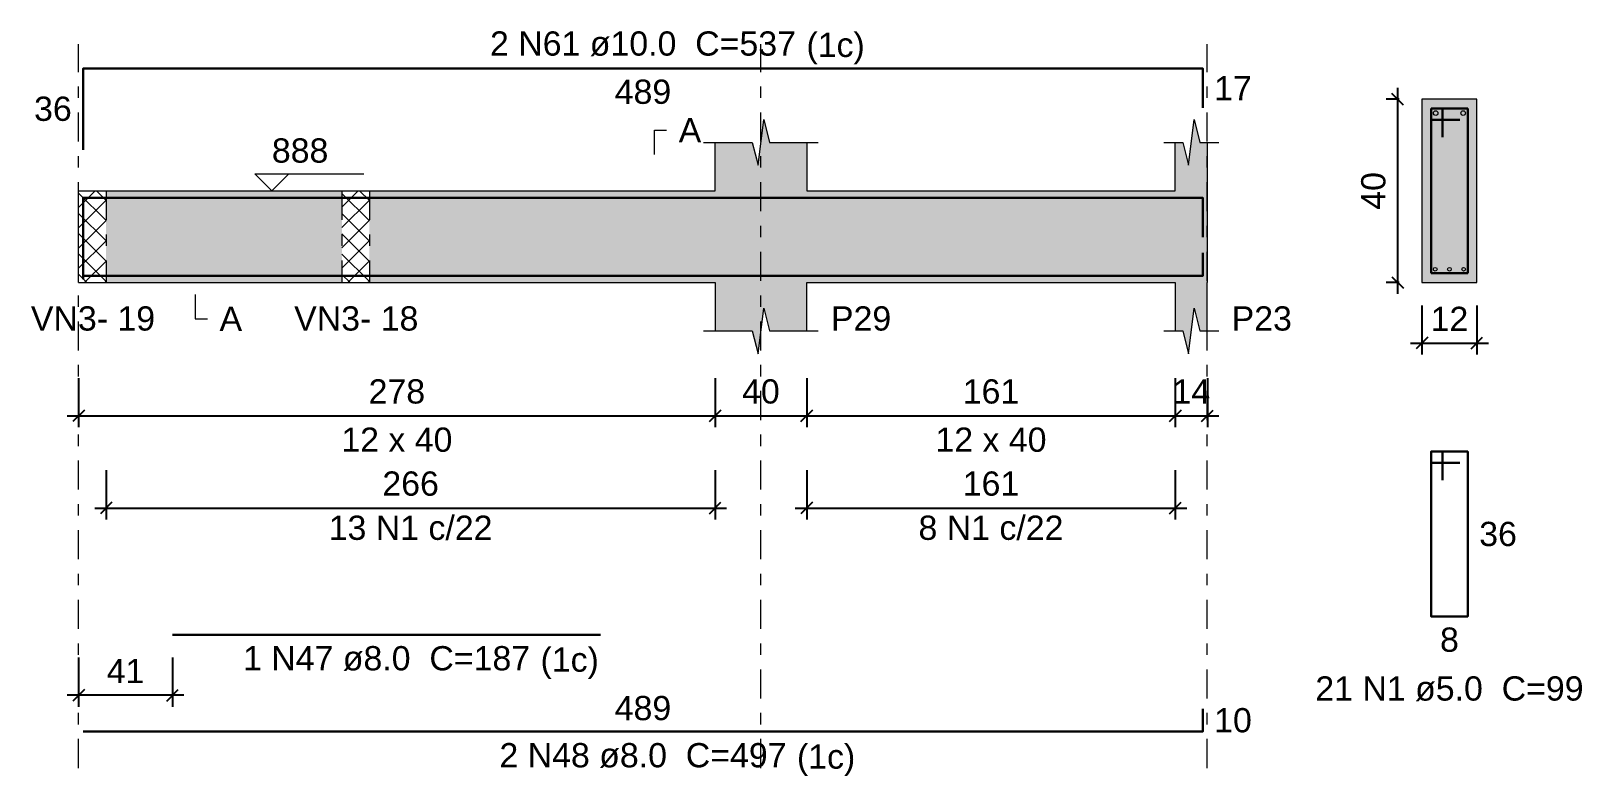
# Model space of a CAD drawing. Header units: millimetres. Extents: x -8 to 605, y -494 to 220.
# Drawn here: x 364.53 to 378.08, y -475.29 to -468.78 of the extents above; entities that cross this region are included whole.
import ezdxf

# ---------------------------------------------------------------- set-up
doc = ezdxf.new("R2010")
doc.units = ezdxf.units.MM
doc.header["$MEASUREMENT"] = 0
doc.linetypes.add('DASHDOT', pattern=[2.54, 1.27, -0.635, 0, -0.635])
doc.linetypes.add('NULL', pattern=[0])
for name, color, linetype, lineweight in [('Descrição da armadura', 7, 'Continuous', 0), ('DT-Barras na forma', 7, 'Continuous', 30), ('DT-Barras no corte', 5, 'Continuous', 5), ('DT-Barras rebatidas', 7, 'Continuous', 30), ('DT-Cotas', 7, 'Continuous', 5), ('DT-Forma', 5, 'Continuous', 5), ('DT-Hachura forma vigas', 252, 'Continuous', 5), ('DT-Hachura intersecção vigas', 9, 'Continuous', 5), ('DT-Hachura seção vigas', 252, 'Continuous', 5), ('DT-Pontilhado', 9, 'DASHDOT', 5), ('DT-Textos', 7, 'Continuous', 5), ('Textos armaduras', 7, 'Continuous', 0)]:
    doc.layers.add(name, color=color, linetype=linetype, lineweight=lineweight)
doc.styles.add('Arial', font='arial.ttf')
doc.dimstyles.new('UM_25.000000', dxfattribs={"dimtxt": 0.18, "dimasz": 0.1, "dimexe": 0.1, "dimexo": 0.2, "dimgap": 0, "dimtad": 1, "dimtih": 1, "dimtoh": 1, "dimdec": 1, "dimlfac": 25, "dimzin": 0, "dimdsep": 46, "dimtxsty": 'Standard', "dimcen": 0.09, "dimdle": 0.1, "dimadec": 1, "dimazin": 2, "dimtfac": 1, "dimtdec": 4, "dimtofl": 0, "dimtmove": 0, "dimatfit": 3, "dimfxl": 1, "dimtolj": 1, "dimarcsym": 0})
doc.dimstyles.new('UM_50.000000', dxfattribs={"dimtxt": 0.18, "dimasz": 0.1, "dimexe": 0.1, "dimexo": 0.2, "dimgap": 0, "dimtad": 1, "dimtih": 1, "dimtoh": 1, "dimdec": 1, "dimlfac": 50, "dimzin": 0, "dimdsep": 46, "dimtxsty": 'Standard', "dimcen": 0.09, "dimdle": 0.1, "dimadec": 1, "dimazin": 2, "dimtfac": 1, "dimtdec": 4, "dimtofl": 0, "dimtmove": 0, "dimatfit": 3, "dimfxl": 1, "dimtolj": 1, "dimarcsym": 0})
pattern_1 = [(45, (353.43051, -485.02144), (-0.08838835, 0.08838835), []), (135, (353.43051, -485.02144), (-0.08838835, -0.08838835), [])]

# ---------------------------------------------------------------- blocks, each defined once
blk = doc.blocks.new('_Oblique')
at = {"color": 0, "linetype": 'ByBlock', "lineweight": -2}
blk.add_line((-0.5, -0.5), (0.5, 0.5), dxfattribs=at)
blk = doc.blocks.new('*D5018')
at = {"layer": 'Defpoints', "color": 0, "transparency": 16777216}
for p in [(364.947, -471.613), (370.507, -471.613), (370.507, -472.143)]:
    blk.add_point(p, dxfattribs=at)
at = {"layer": 'DT-Cotas', "color": 0, "lineweight": -2, "transparency": 16777216}
for p, q in [((364.947, -471.813), (364.947, -472.243)), ((370.507, -471.813), (370.507, -472.243)), ((364.847, -472.143), (370.607, -472.143))]:
    blk.add_line(p, q, dxfattribs=at)
at = {"layer": 'DT-Cotas', "color": 0, "lineweight": -2, "transparency": 16777216, "xscale": 0.1, "yscale": 0.1, "zscale": 0.1, "rotation": 180}
blk.add_blockref('_Oblique', (364.947, -472.143), dxfattribs=at)
at = {"layer": 'DT-Cotas', "color": 0, "lineweight": -2, "transparency": 16777216, "xscale": 0.1, "yscale": 0.1, "zscale": 0.1}
blk.add_blockref('_Oblique', (370.507, -472.143), dxfattribs=at)
at = {"layer": 'DT-Cotas', "color": 7, "transparency": 16777216, "insert": (367.727, -471.931), "char_height": 0.2118, "attachment_point": 5, "style": 'Arial'}
blk.add_mtext('\\A1;278', dxfattribs=at)
blk = doc.blocks.new('*D5019')
at = {"layer": 'Defpoints', "color": 0, "transparency": 16777216}
for p in [(370.507, -471.613), (371.307, -471.613), (371.307, -472.143)]:
    blk.add_point(p, dxfattribs=at)
at = {"layer": 'DT-Cotas', "color": 0, "lineweight": -2, "transparency": 16777216}
for p, q in [((370.507, -471.813), (370.507, -472.243)), ((371.307, -471.813), (371.307, -472.243)), ((370.407, -472.143), (371.407, -472.143))]:
    blk.add_line(p, q, dxfattribs=at)
at = {"layer": 'DT-Cotas', "color": 0, "lineweight": -2, "transparency": 16777216, "xscale": 0.1, "yscale": 0.1, "zscale": 0.1, "rotation": 180}
blk.add_blockref('_Oblique', (370.507, -472.143), dxfattribs=at)
at = {"layer": 'DT-Cotas', "color": 0, "lineweight": -2, "transparency": 16777216, "xscale": 0.1, "yscale": 0.1, "zscale": 0.1}
blk.add_blockref('_Oblique', (371.307, -472.143), dxfattribs=at)
at = {"layer": 'DT-Cotas', "color": 7, "transparency": 16777216, "insert": (370.907, -471.931), "char_height": 0.2118, "attachment_point": 5, "rotation": 0.0057, "style": 'Arial'}
blk.add_mtext('\\A1;40', dxfattribs=at)
blk = doc.blocks.new('*D5020')
at = {"layer": 'Defpoints', "color": 0, "transparency": 16777216}
for p in [(371.307, -471.613), (374.527, -471.613), (374.527, -472.143)]:
    blk.add_point(p, dxfattribs=at)
at = {"layer": 'DT-Cotas', "color": 0, "lineweight": -2, "transparency": 16777216}
for p, q in [((371.307, -471.813), (371.307, -472.243)), ((374.527, -471.813), (374.527, -472.243)), ((371.207, -472.143), (374.627, -472.143))]:
    blk.add_line(p, q, dxfattribs=at)
at = {"layer": 'DT-Cotas', "color": 0, "lineweight": -2, "transparency": 16777216, "xscale": 0.1, "yscale": 0.1, "zscale": 0.1, "rotation": 180}
blk.add_blockref('_Oblique', (371.307, -472.143), dxfattribs=at)
at = {"layer": 'DT-Cotas', "color": 0, "lineweight": -2, "transparency": 16777216, "xscale": 0.1, "yscale": 0.1, "zscale": 0.1}
blk.add_blockref('_Oblique', (374.527, -472.143), dxfattribs=at)
at = {"layer": 'DT-Cotas', "color": 7, "transparency": 16777216, "insert": (372.917, -471.931), "char_height": 0.2118, "attachment_point": 5, "rotation": 0.0057, "style": 'Arial'}
blk.add_mtext('\\A1;161', dxfattribs=at)
blk = doc.blocks.new('*D5021')
at = {"layer": 'Defpoints', "color": 0, "transparency": 16777216}
for p in [(374.527, -471.613), (374.807, -471.613), (374.807, -472.143)]:
    blk.add_point(p, dxfattribs=at)
at = {"layer": 'DT-Cotas', "color": 0, "lineweight": -2, "transparency": 16777216}
for p, q in [((374.527, -471.813), (374.527, -472.243)), ((374.807, -471.813), (374.807, -472.243)), ((374.427, -472.143), (374.907, -472.143))]:
    blk.add_line(p, q, dxfattribs=at)
at = {"layer": 'DT-Cotas', "color": 0, "lineweight": -2, "transparency": 16777216, "xscale": 0.1, "yscale": 0.1, "zscale": 0.1, "rotation": 180}
blk.add_blockref('_Oblique', (374.527, -472.143), dxfattribs=at)
at = {"layer": 'DT-Cotas', "color": 0, "lineweight": -2, "transparency": 16777216, "xscale": 0.1, "yscale": 0.1, "zscale": 0.1}
blk.add_blockref('_Oblique', (374.807, -472.143), dxfattribs=at)
at = {"layer": 'DT-Cotas', "color": 7, "transparency": 16777216, "insert": (374.667, -471.931), "char_height": 0.2118, "attachment_point": 5, "rotation": 0.0057, "style": 'Arial'}
blk.add_mtext('\\A1;14', dxfattribs=at)
blk = doc.blocks.new('*D5022')
at = {"layer": 'Defpoints', "color": 0, "transparency": 16777216}
for p in [(364.947, -474.055), (365.767, -474.055), (364.947, -474.584)]:
    blk.add_point(p, dxfattribs=at)
at = {"layer": 'DT-Cotas', "color": 0, "lineweight": -2, "transparency": 16777216}
for p, q in [((364.947, -474.255), (364.947, -474.684)), ((365.767, -474.255), (365.767, -474.684)), ((365.867, -474.584), (364.847, -474.584))]:
    blk.add_line(p, q, dxfattribs=at)
at = {"layer": 'DT-Cotas', "color": 0, "lineweight": -2, "transparency": 16777216, "xscale": 0.1, "yscale": 0.1, "zscale": 0.1, "rotation": 180}
blk.add_blockref('_Oblique', (364.947, -474.584), dxfattribs=at)
at = {"layer": 'DT-Cotas', "color": 0, "lineweight": -2, "transparency": 16777216, "xscale": 0.1, "yscale": 0.1, "zscale": 0.1}
blk.add_blockref('_Oblique', (365.767, -474.584), dxfattribs=at)
at = {"layer": 'DT-Cotas', "color": 7, "transparency": 16777216, "insert": (365.357, -474.372), "char_height": 0.2118, "attachment_point": 5, "rotation": 0.0057, "style": 'Arial'}
blk.add_mtext('\\A1;41', dxfattribs=at)
blk = doc.blocks.new('*D5023')
at = {"layer": 'Defpoints', "color": 0, "transparency": 16777216}
for p in [(376.47, -469.378), (376.682, -469.378), (376.682, -470.978)]:
    blk.add_point(p, dxfattribs=at)
at = {"layer": 'DT-Cotas', "color": 0, "lineweight": -2, "transparency": 16777216}
for p, q in [((376.47, -471.078), (376.47, -469.278)), ((376.482, -469.378), (376.37, -469.378)), ((376.482, -470.978), (376.37, -470.978))]:
    blk.add_line(p, q, dxfattribs=at)
at = {"layer": 'DT-Cotas', "color": 0, "lineweight": -2, "transparency": 16777216, "xscale": 0.1, "yscale": 0.1, "zscale": 0.1}
for p, rotation in [((376.47, -469.378), 90), ((376.47, -470.978), 270)]:
    blk.add_blockref('_Oblique', p, dxfattribs=dict(at, rotation=rotation))
at = {"layer": 'DT-Cotas', "color": 7, "transparency": 16777216, "insert": (376.258, -470.178), "char_height": 0.2118, "attachment_point": 5, "rotation": 90, "style": 'Arial'}
blk.add_mtext('\\A1;40', dxfattribs=at)
blk = doc.blocks.new('*D5024')
at = {"layer": 'Defpoints', "color": 0, "transparency": 16777216}
for p in [(376.682, -470.978), (377.162, -470.978), (377.162, -471.507)]:
    blk.add_point(p, dxfattribs=at)
at = {"layer": 'DT-Cotas', "color": 0, "lineweight": -2, "transparency": 16777216}
for p, q in [((376.682, -471.178), (376.682, -471.607)), ((377.162, -471.178), (377.162, -471.607)), ((376.582, -471.507), (377.262, -471.507))]:
    blk.add_line(p, q, dxfattribs=at)
at = {"layer": 'DT-Cotas', "color": 0, "lineweight": -2, "transparency": 16777216, "xscale": 0.1, "yscale": 0.1, "zscale": 0.1, "rotation": 180}
blk.add_blockref('_Oblique', (376.682, -471.507), dxfattribs=at)
at = {"layer": 'DT-Cotas', "color": 0, "lineweight": -2, "transparency": 16777216, "xscale": 0.1, "yscale": 0.1, "zscale": 0.1}
blk.add_blockref('_Oblique', (377.162, -471.507), dxfattribs=at)
at = {"layer": 'DT-Cotas', "color": 7, "transparency": 16777216, "insert": (376.922, -471.296), "char_height": 0.2118, "attachment_point": 5, "rotation": 0.0057, "style": 'Arial'}
blk.add_mtext('\\A1;12', dxfattribs=at)
blk = doc.blocks.new('*D5025')
at = {"layer": 'Defpoints', "color": 0, "transparency": 16777216}
for p in [(365.187, -472.418), (370.507, -472.418), (370.507, -472.948)]:
    blk.add_point(p, dxfattribs=at)
at = {"layer": 'DT-Cotas', "color": 0, "lineweight": -2, "transparency": 16777216}
for p, q in [((365.187, -472.618), (365.187, -473.048)), ((370.507, -472.618), (370.507, -473.048)), ((365.087, -472.948), (370.607, -472.948))]:
    blk.add_line(p, q, dxfattribs=at)
at = {"layer": 'DT-Cotas', "color": 0, "lineweight": -2, "transparency": 16777216, "xscale": 0.1, "yscale": 0.1, "zscale": 0.1, "rotation": 180}
blk.add_blockref('_Oblique', (365.187, -472.948), dxfattribs=at)
at = {"layer": 'DT-Cotas', "color": 0, "lineweight": -2, "transparency": 16777216, "xscale": 0.1, "yscale": 0.1, "zscale": 0.1}
blk.add_blockref('_Oblique', (370.507, -472.948), dxfattribs=at)
at = {"layer": 'DT-Cotas', "color": 7, "transparency": 16777216, "insert": (367.847, -472.736), "char_height": 0.2118, "attachment_point": 5, "style": 'Arial'}
blk.add_mtext('\\A1;266', dxfattribs=at)
blk = doc.blocks.new('*D5026')
at = {"layer": 'Defpoints', "color": 0, "transparency": 16777216}
for p in [(371.307, -472.418), (374.527, -472.418), (374.527, -472.948)]:
    blk.add_point(p, dxfattribs=at)
at = {"layer": 'DT-Cotas', "color": 0, "lineweight": -2, "transparency": 16777216}
for p, q in [((371.307, -472.618), (371.307, -473.048)), ((374.527, -472.618), (374.527, -473.048)), ((371.207, -472.948), (374.627, -472.948))]:
    blk.add_line(p, q, dxfattribs=at)
at = {"layer": 'DT-Cotas', "color": 0, "lineweight": -2, "transparency": 16777216, "xscale": 0.1, "yscale": 0.1, "zscale": 0.1, "rotation": 180}
blk.add_blockref('_Oblique', (371.307, -472.948), dxfattribs=at)
at = {"layer": 'DT-Cotas', "color": 0, "lineweight": -2, "transparency": 16777216, "xscale": 0.1, "yscale": 0.1, "zscale": 0.1}
blk.add_blockref('_Oblique', (374.527, -472.948), dxfattribs=at)
at = {"layer": 'DT-Cotas', "color": 7, "transparency": 16777216, "insert": (372.917, -472.736), "char_height": 0.2118, "attachment_point": 5, "rotation": 0.0057, "style": 'Arial'}
blk.add_mtext('\\A1;161', dxfattribs=at)

msp = doc.modelspace()

# ---------------------------------------------------------------- hatches: boundary and pattern name
at = {"layer": 'DT-Hachura forma vigas', "linetype": 'Continuous'}
for points in [[(374.8067, -471.4015), (374.8067, -470.9779), (374.8067, -470.1779), (374.8067, -469.7543), (374.7417, -469.7543), (374.6917, -469.5543), (374.6417, -469.9543), (374.5917, -469.7543), (374.5267, -469.7543), (374.5267, -470.1779), (371.3069, -470.1779), (371.3069, -469.7543), (370.9819, -469.7543), (370.9319, -469.5543), (370.8819, -469.9543), (370.8319, -469.7543), (370.5069, -469.7543), (370.5069, -470.1779), (367.4869, -470.1779), (367.4869, -470.9779), (370.5069, -470.9779), (370.5069, -471.4015), (370.8319, -471.4015), (370.8819, -471.6015), (370.9319, -471.2015), (370.9819, -471.4015), (371.3069, -471.4015), (371.3069, -470.9779), (374.5267, -470.9779), (374.5267, -471.4015), (374.5917, -471.4015), (374.6417, -471.6015), (374.6917, -471.2015), (374.7417, -471.4015), (374.8067, -471.4015)], [(365.1867, -470.9779), (367.2469, -470.9779), (367.2469, -470.1779), (365.1867, -470.1779), (365.1867, -470.9779)]]:
    msp.add_hatch(color=252, dxfattribs=at).paths.add_polyline_path(points)
at = {"layer": 'DT-Hachura intersecção vigas', "linetype": 'Continuous'}
h = msp.add_hatch(dxfattribs=at)
h.set_pattern_fill('ANSI37', color=9, style=0)
h.set_pattern_definition(pattern_1)
h.paths.add_polyline_path([(364.9467, -470.9779), (365.1867, -470.9779), (365.1867, -470.1779), (364.9467, -470.1779), (364.9467, -470.9779)])
h = msp.add_hatch(dxfattribs=at)
h.set_pattern_fill('ANSI37', color=9, style=0)
h.set_pattern_definition(pattern_1)
h.paths.add_polyline_path([(367.2469, -470.9779), (367.4869, -470.9779), (367.4869, -470.1779), (367.2469, -470.1779), (367.2469, -470.9779)])
at = {"layer": 'DT-Hachura seção vigas', "linetype": 'Continuous'}
msp.add_hatch(color=252, dxfattribs=at).paths.add_polyline_path([(376.6819, -470.9779), (376.6819, -470.9779), (377.1619, -470.9779), (377.1619, -469.3779), (376.6819, -469.3779), (376.6819, -470.9779)])

# ---------------------------------------------------------------- linework, layer by layer
at = {"layer": 'DT-Barras na forma'}
for p, q in [((376.8619, -469.4579), (376.7619, -469.4579)), ((376.7619, -469.4579), (376.7619, -470.8979)), ((377.0819, -469.4579), (376.7619, -469.4579)), ((376.7619, -469.4579), (376.7619, -469.5579)), ((376.8619, -469.7079), (376.8619, -469.4579)), ((377.0819, -470.8979), (377.0819, -469.4579)), ((376.7619, -469.5579), (377.0119, -469.5579)), ((376.7619, -470.8979), (377.0819, -470.8979))]:
    msp.add_line(p, q, dxfattribs=at)
for points in [[(364.9867, -470.9479), (364.9867, -470.2379), (374.7667, -470.2379), (374.7667, -470.5832)], [(364.9867, -470.9199), (374.7667, -470.9199), (374.7667, -470.7199)], [(365.7667, -470.9199), (369.5069, -470.9199)]]:
    msp.add_lwpolyline(points, dxfattribs=at)
at = {"layer": 'DT-Barras no corte'}
for centre, radius in [((376.8019, -469.4979), 0.02), ((377.0419, -469.4979), 0.02), ((376.7979, -470.8619), 0.016), ((376.9219, -470.8619), 0.016), ((377.0459, -470.8619), 0.016)]:
    msp.add_circle(centre, radius, dxfattribs=at)
at = {"layer": 'DT-Barras rebatidas'}
for points in [[(364.9867, -469.8183), (364.9867, -469.1083), (374.7667, -469.1083), (374.7667, -469.4536)], [(376.8619, -472.7046), (376.8619, -472.4546), (376.7619, -472.4546), (376.7619, -473.8946), (377.0819, -473.8946), (377.0819, -472.4546), (376.7619, -472.4546), (376.7619, -472.5546), (377.0119, -472.5546)], [(365.7667, -474.0545), (369.5069, -474.0545)], [(364.9867, -474.9017), (374.7667, -474.9017), (374.7667, -474.7017)]]:
    msp.add_lwpolyline(points, dxfattribs=at)
at = {"layer": 'DT-Forma'}
for p, q in [((377.1619, -469.3779), (376.6819, -469.3779)), ((376.6819, -469.3779), (376.6819, -470.9779)), ((377.1619, -470.9779), (377.1619, -469.3779)), ((370.8819, -469.9543), (370.9319, -469.5543)), ((370.9319, -469.5543), (370.9819, -469.7543)), ((374.6417, -469.9543), (374.6917, -469.5543)), ((374.6917, -469.5543), (374.7417, -469.7543)), ((370.4069, -469.7543), (370.8319, -469.7543)), ((370.5069, -470.1779), (370.5069, -469.7543)), ((370.8319, -469.7543), (370.8819, -469.9543)), ((370.9819, -469.7543), (371.4069, -469.7543)), ((371.3069, -469.7543), (371.3069, -470.1779)), ((374.4267, -469.7543), (374.5917, -469.7543)), ((374.5267, -470.1779), (374.5267, -469.7543)), ((374.5917, -469.7543), (374.6417, -469.9543)), ((374.7417, -469.7543), (374.9067, -469.7543)), ((374.8067, -469.7543), (374.8067, -470.1779)), ((364.9467, -470.1779), (365.1867, -470.1779)), ((365.1867, -470.1779), (367.2469, -470.1779)), ((367.2469, -470.1779), (367.4869, -470.1779)), ((367.4869, -470.1779), (370.5069, -470.1779)), ((371.3069, -470.1779), (374.5267, -470.1779)), ((364.9467, -470.9779), (365.1867, -470.9779)), ((365.1867, -470.9779), (367.2469, -470.9779)), ((367.2469, -470.9779), (367.4869, -470.9779)), ((367.4869, -470.9779), (370.5069, -470.9779)), ((370.5069, -470.9779), (370.5069, -471.4015)), ((371.3069, -471.4015), (371.3069, -470.9779)), ((371.3069, -470.9779), (374.5267, -470.9779)), ((374.5267, -470.9779), (374.5267, -471.4015)), ((374.8067, -471.4015), (374.8067, -470.9779)), ((376.6819, -470.9779), (377.1619, -470.9779)), ((370.8819, -471.6015), (370.9319, -471.2015)), ((370.9319, -471.2015), (370.9819, -471.4015)), ((374.6417, -471.6015), (374.6917, -471.2015)), ((374.6917, -471.2015), (374.7417, -471.4015)), ((370.4069, -471.4015), (370.8319, -471.4015)), ((370.8319, -471.4015), (370.8819, -471.6015)), ((370.9819, -471.4015), (371.4069, -471.4015)), ((374.4267, -471.4015), (374.5917, -471.4015)), ((374.5917, -471.4015), (374.6417, -471.6015)), ((374.7417, -471.4015), (374.9067, -471.4015))]:
    msp.add_line(p, q, dxfattribs=at)
at = {"layer": 'DT-Forma', "linetype": 'Continuous'}
for p, q in [((364.9467, -470.9779), (364.9467, -470.1779)), ((374.8067, -470.1779), (374.8067, -470.9779))]:
    msp.add_line(p, q, dxfattribs=at)
at = {"layer": 'DT-Pontilhado', "ltscale": 0.2}
for p, q in [((364.9467, -475.2194), (364.9467, -468.8965)), ((370.9069, -475.2194), (370.9069, -468.8965)), ((374.8067, -475.2194), (374.8067, -468.8965)), ((365.1867, -470.1779), (365.1867, -470.9779)), ((367.2469, -470.1779), (367.2469, -470.9779)), ((367.4869, -470.1779), (367.4869, -470.9779))]:
    msp.add_line(p, q, dxfattribs=at)
at = {"layer": 'DT-Textos'}
for points in [[(369.9774, -469.8602), (369.9774, -469.6484), (370.0833, -469.6484)], [(366.7828, -470.0296), (366.6345, -470.1779), (366.4863, -470.0296), (367.4394, -470.0296)], [(365.9657, -471.0838), (365.9657, -471.2956), (366.0716, -471.2956)]]:
    msp.add_lwpolyline(points, dxfattribs=at)

# ---------------------------------------------------------------- texts
at = {"layer": 'Descrição da armadura', "linetype": 'NULL', "char_height": 0.2118, "attachment_point": 8, "line_spacing_factor": 0.9, "style": 'Arial'}
for s, insert, width in [('2 N61 ø10.0  C=537', (369.8769, -469.002), 5.344721), ('13 N1 c/22', (367.8468, -473.2293), 2.86156), ('8 N1 c/22', (372.9168, -473.2293), 2.53256), ('1 N47 ø8.0  C=187', (367.6369, -474.372), 5.015721), ('21 N1 ø5.0  C=99', (376.9219, -474.636), 4.686721), ('2 N48 ø8.0  C=497', (369.8769, -475.219), 5.015721)]:
    msp.add_mtext(s, dxfattribs=dict(at, insert=insert, width=width))
at = {"layer": 'DT-Textos', "linetype": 'NULL', "char_height": 0.2118, "line_spacing_factor": 0.798, "style": 'Arial'}
for s, insert, width, attachment_point in [('(1c)', (371.3049, -469.0719), 1.018965, 7), ('A', (370.1889, -469.754), 0.394865, 7), ('888', (366.6349, -469.934), 0.987001, 7), ('VN3- 19', (364.5297, -471.401), 2.170627, 7), ('A', (366.1777, -471.401), 0.394865, 7), ('VN3- 18', (366.8297, -471.401), 2.170627, 7), ('P29', (371.5189, -471.401), 1.052866, 7), ('P23', (375.0189, -471.401), 1.052866, 7), ('12 x 40', (367.7269, -472.46), 1.940747, 8), ('12 x 40', (372.9169, -472.46), 1.940747, 8), ('(1c)', (368.9819, -474.4419), 1.018965, 7), ('(1c)', (371.2219, -475.2889), 1.018965, 7)]:
    msp.add_mtext(s, dxfattribs=dict(at, insert=insert, width=width, attachment_point=attachment_point))
at = {"layer": 'Textos armaduras', "linetype": 'NULL', "char_height": 0.2118, "line_spacing_factor": 0.9, "style": 'Arial'}
for s, insert, width, attachment_point in [('17', (374.8667, -469.175), 1.058001, 1), ('489', (369.8767, -469.2056), 1.387001, 2), ('36', (364.8867, -469.5692), 1.058001, 9), ('36', (377.1819, -473.0687), 1.058001, 1), ('8', (376.9219, -473.9919), 0.729, 2), ('489', (369.8767, -474.8044), 1.387001, 8), ('10', (374.8667, -474.6958), 1.058001, 1)]:
    msp.add_mtext(s, dxfattribs=dict(at, insert=insert, width=width, attachment_point=attachment_point))

# ---------------------------------------------------------------- dimensions: what is measured, and where the dimension line sits
at = {"layer": 'DT-Cotas'}
for base, p1, p2, angle, dimstyle, override, picture, middle, dimtype, turn in [((376.4701, -469.3779), (376.6819, -470.9779), (376.6819, -469.3779), 90, 'UM_25.000000', {"dimtxt": 0.2118, "dimasz": 0.1, "dimexe": 0.1, "dimexo": 0.2, "dimtad": 1, "dimtih": 0, "dimtoh": 0, "dimdec": 1, "dimlfac": 25, "dimzin": 8, "dimtxsty": 'Arial', "dimblk": 'Oblique', "dimblk1": 'Oblique', "dimblk2": 'Oblique', "dimsah": 1, "dimdle": 0.1, "dimse1": 0, "dimse2": 0, "dimclrt": 7, "dimadec": 1, "dimazin": 3, "dimtmove": 2, "dimldrblk": 'Oblique'}, '*D5023', (376.2583, -470.1779), 160, 90), ((364.9467, -474.584), (365.7667, -474.0545), (364.9467, -474.0545), 180, 'UM_50.000000', {"dimtxt": 0.2118, "dimasz": 0.1, "dimexe": 0.1, "dimexo": 0.2, "dimtad": 1, "dimtih": 0, "dimtoh": 0, "dimdec": 1, "dimlfac": 50, "dimzin": 8, "dimtxsty": 'Arial', "dimblk": 'Oblique', "dimblk1": 'Oblique', "dimblk2": 'Oblique', "dimsah": 1, "dimdle": 0.1, "dimse1": 0, "dimse2": 0, "dimclrt": 7, "dimadec": 1, "dimazin": 3, "dimtmove": 2, "dimldrblk": 'Oblique'}, '*D5022', (365.3567, -474.3722), 161, 0.00573)]:
    dim = msp.add_linear_dim(base=base, p1=p1, p2=p2, angle=angle, dimstyle=dimstyle, override=override, dxfattribs=at)
    dim.commit()
    dim.dimension.update_dxf_attribs({"geometry": picture, "text_midpoint": middle, "dimtype": dimtype, "text_rotation": turn})
for base, p1, p2, dimstyle, override, picture, middle in [((377.1619, -471.5074), (376.6819, -470.9779), (377.1619, -470.9779), 'UM_25.000000', {"dimtxt": 0.2118, "dimasz": 0.1, "dimexe": 0.1, "dimexo": 0.2, "dimtad": 1, "dimtih": 0, "dimtoh": 0, "dimdec": 1, "dimlfac": 25, "dimzin": 8, "dimtxsty": 'Arial', "dimblk": 'Oblique', "dimblk1": 'Oblique', "dimblk2": 'Oblique', "dimsah": 1, "dimdle": 0.1, "dimse1": 0, "dimse2": 0, "dimclrt": 7, "dimadec": 1, "dimazin": 3, "dimtmove": 2, "dimldrblk": 'Oblique'}, '*D5024', (376.9219, -471.2956)), ((371.3069, -472.1428), (370.5069, -471.6133), (371.3069, -471.6133), 'UM_50.000000', {"dimtxt": 0.2118, "dimasz": 0.1, "dimexe": 0.1, "dimexo": 0.2, "dimtad": 1, "dimtih": 0, "dimtoh": 0, "dimdec": 1, "dimlfac": 50, "dimzin": 8, "dimtxsty": 'Arial', "dimblk": 'Oblique', "dimblk1": 'Oblique', "dimblk2": 'Oblique', "dimsah": 1, "dimdle": 0.1, "dimse1": 0, "dimse2": 0, "dimclrt": 7, "dimadec": 1, "dimazin": 3, "dimtmove": 2, "dimldrblk": 'Oblique'}, '*D5019', (370.9069, -471.931)), ((374.5267, -472.1428), (371.3069, -471.6133), (374.5267, -471.6133), 'UM_50.000000', {"dimtxt": 0.2118, "dimasz": 0.1, "dimexe": 0.1, "dimexo": 0.2, "dimtad": 1, "dimtih": 0, "dimtoh": 0, "dimdec": 1, "dimlfac": 50, "dimzin": 8, "dimtxsty": 'Arial', "dimblk": 'Oblique', "dimblk1": 'Oblique', "dimblk2": 'Oblique', "dimsah": 1, "dimdle": 0.1, "dimse1": 0, "dimse2": 0, "dimclrt": 7, "dimadec": 1, "dimazin": 3, "dimtmove": 2, "dimldrblk": 'Oblique'}, '*D5020', (372.9168, -471.931)), ((374.8067, -472.1428), (374.5267, -471.6133), (374.8067, -471.6133), 'UM_50.000000', {"dimtxt": 0.2118, "dimasz": 0.1, "dimexe": 0.1, "dimexo": 0.2, "dimtad": 1, "dimtih": 0, "dimtoh": 0, "dimdec": 1, "dimlfac": 50, "dimzin": 8, "dimtxsty": 'Arial', "dimblk": 'Oblique', "dimblk1": 'Oblique', "dimblk2": 'Oblique', "dimsah": 1, "dimdle": 0.1, "dimse1": 0, "dimse2": 0, "dimclrt": 7, "dimadec": 1, "dimazin": 3, "dimtmove": 2, "dimldrblk": 'Oblique'}, '*D5021', (374.6667, -471.931)), ((374.5267, -472.9476), (371.3069, -472.4181), (374.5267, -472.4181), 'UM_50.000000', {"dimtxt": 0.2118, "dimasz": 0.1, "dimexe": 0.1, "dimexo": 0.2, "dimtad": 1, "dimtih": 0, "dimtoh": 0, "dimdec": 1, "dimlfac": 50, "dimzin": 8, "dimtxsty": 'Arial', "dimblk": 'Oblique', "dimblk1": 'Oblique', "dimblk2": 'Oblique', "dimsah": 1, "dimdle": 0.1, "dimse1": 0, "dimse2": 0, "dimclrt": 7, "dimadec": 1, "dimazin": 3, "dimtmove": 2, "dimldrblk": 'Oblique'}, '*D5026', (372.9168, -472.7358))]:
    dim = msp.add_linear_dim(base=base, p1=p1, p2=p2, dimstyle=dimstyle, override=override, dxfattribs=at)
    dim.commit()
    dim.dimension.update_dxf_attribs({"geometry": picture, "text_midpoint": middle, "dimtype": 160, "text_rotation": 0.00573})
for base, p1, p2, picture, middle in [((370.5069, -472.1428), (364.9467, -471.6133), (370.5069, -471.6133), '*D5018', (367.7268, -471.931)), ((370.5069, -472.9476), (365.1867, -472.4181), (370.5069, -472.4181), '*D5025', (367.8468, -472.7358))]:
    dim = msp.add_linear_dim(base=base, p1=p1, p2=p2, dimstyle='UM_50.000000', override={"dimtxt": 0.2118, "dimasz": 0.1, "dimexe": 0.1, "dimexo": 0.2, "dimtad": 1, "dimtih": 0, "dimtoh": 0, "dimdec": 1, "dimlfac": 50, "dimzin": 8, "dimtxsty": 'Arial', "dimblk": 'Oblique', "dimblk1": 'Oblique', "dimblk2": 'Oblique', "dimsah": 1, "dimdle": 0.1, "dimse1": 0, "dimse2": 0, "dimclrt": 7, "dimadec": 1, "dimazin": 3, "dimtmove": 2, "dimldrblk": 'Oblique'}, dxfattribs=at)
    dim.commit()
    dim.dimension.update_dxf_attribs({"geometry": picture, "text_midpoint": middle, "dimtype": 160})

doc.saveas('drawing.dxf')
